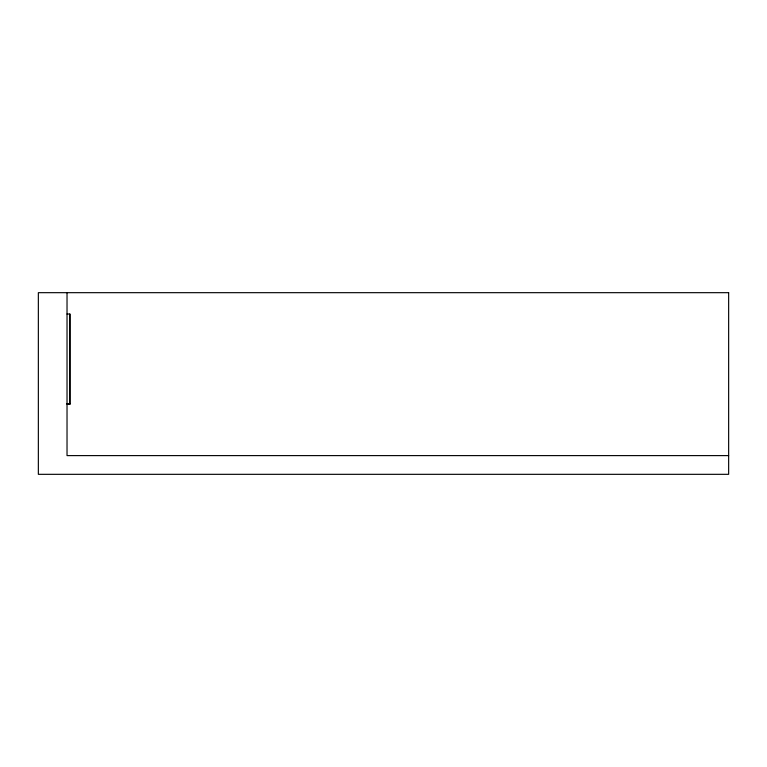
<?xml version="1.0" encoding="UTF-8"?>
<svg xmlns="http://www.w3.org/2000/svg" width="767" height="767" viewBox="0 0 767 767"><rect width="100%" height="100%" fill="white"/><g stroke="black" fill="none" stroke-linecap="round" stroke-linejoin="round"><path stroke-width="1.15" d="M67.026 314.029L69.989 314.048L69.989 404.305L67.026 404.305M67.026 403.586L69.989 403.586M728.65 455.608L67.026 455.608L67.026 292.678M69.759 314.048L69.759 404.305M728.65 292.678L38.35 292.678L38.35 474.322L728.65 474.322L728.65 292.678"/></g></svg>
